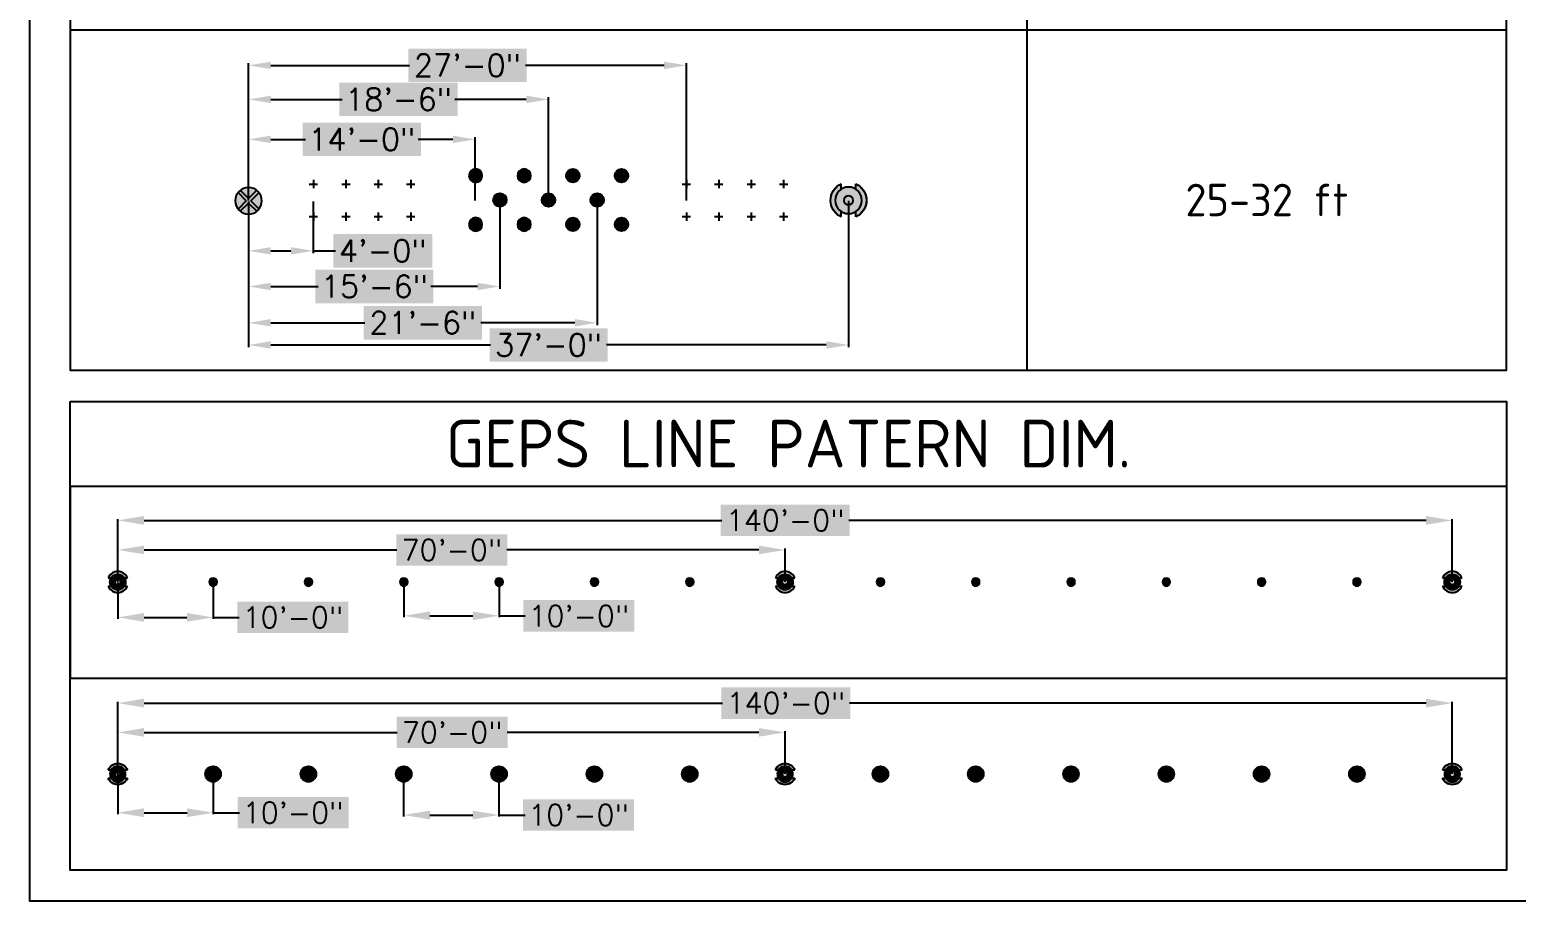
# Paper-space layout 'INFO_SHEET_FOR_STANDARDS' of a CAD drawing. Header units: feet, sheet in inches. Extents: x 0 to 10.7, y 0 to 8.2.
# Drawn here: x 0.002 to 3.768, y 0 to 2.207 of the extents above; entities that cross this region are included whole.
import ezdxf

# ---------------------------------------------------------------- set-up
doc = ezdxf.new("R2010")
doc.units = ezdxf.units.FT
doc.header["$MEASUREMENT"] = 0
for name, color, linetype in [('Dim 1', 5, 'Continuous'), ('Product (Colored)', 250, 'Continuous'), ('Product (Red Only)', 1, 'Continuous')]:
    doc.layers.add(name, color=color, linetype=linetype)
doc.styles.add('ISO3098B', font='ISO3098B.SHX', dxfattribs={"height": 2})
doc.styles.add('Roman', font='romans')
doc.dimstyles.new('new style', dxfattribs={"dimscale": 2.75, "dimtxt": 0.5, "dimasz": 0.5, "dimexe": 0.05, "dimexo": 0.01, "dimgap": 0.05, "dimtad": 0, "dimdec": 0, "dimlfac": 12, "dimzin": 9, "dimdsep": 46, "dimlunit": 3, "dimtxsty": 'Roman', "dimcen": 0.09, "dimclrd": 5, "dimclre": 5, "dimclrt": 5, "dimadec": 0, "dimazin": 0, "dimtfac": 1, "dimtdec": 0, "dimtofl": 0, "dimtmove": 0, "dimatfit": 3, "dimfxl": 2.55, "dimtfill": 2, "dimtfillclr": 7, "dimtolj": 1, "dimtzin": 0, "dimlwd": -1, "dimlwe": -1, "dimarcsym": 0})

# ---------------------------------------------------------------- blocks, each defined once
blk = doc.blocks.new('12m GEPS')
at = {"layer": 'Product (Red Only)', "true_color": 0x000000}
h = blk.add_hatch(color=18, dxfattribs=at)
h.dxf.hatch_style = 1
h.paths.add_polyline_path([(-0.088, 0, 1), (0.088, 0, 1)])
h.paths.add_polyline_path([(0.135, 0.31), (0.135, 0.257), (0.135, 0.21, -0.255267), (0.25, 0, -0.255267), (0.135, -0.21), (0.135, -0.31, 0.654654)])
h.paths.add_polyline_path([(-0.135, 0.31, 0.654654), (-0.135, -0.31), (-0.135, -0.257), (-0.135, -0.21, -0.255267), (-0.25, 0, -0.255267), (-0.135, 0.21)])
at = {"layer": 'Product (Red Only)', "true_color": 0xf8991e}
h = blk.add_hatch(color=30, dxfattribs=at)
h.dxf.hatch_style = 1
edge = h.paths.add_edge_path()
edge.add_arc((0, 0), 0.0878, 0, 360)
edge = h.paths.add_edge_path()
edge.add_arc((0, 0), 0.25, 0, 180)
edge.add_arc((0, 0), 0.25, 180, 360)
at = {"layer": 'Product (Red Only)', "color": 18, "true_color": 0x000000}
for p, q in [((-0.135, 0.31), (-0.135, 0.21)), ((0.135, 0.31), (0.135, 0.257)), ((0.135, 0.31), (0.135, 0.21)), ((-0.135, -0.21), (-0.135, -0.31)), ((-0.135, -0.257), (-0.135, -0.31)), ((0.135, -0.21), (0.135, -0.31)), ((0.135, -0.257), (0.135, -0.31))]:
    blk.add_line(p, q, dxfattribs=at)
for radius in [0.25, 0.0878]:
    blk.add_circle((0, 0), radius, dxfattribs=at)
for start, end in [(113.5782, 246.4218), (121.3323, 238.6677), (293.5782, 66.4218), (301.3323, 58.6677)]:
    blk.add_arc((0, 0), 0.338, start, end, dxfattribs=at)
blk = doc.blocks.new('40 FOOT GEPS')
at = {"layer": 'Product (Red Only)', "color": 18, "true_color": 0x000000}
blk.add_circle((0, 0), 0.25, dxfattribs=at)
blk.add_blockref('12m GEPS', (0, 0), dxfattribs=at)
blk = doc.blocks.new('Purple BSTR')
at = {"layer": 'Product (Colored)', "transparency": 33554687}
h = blk.add_hatch(color=200, dxfattribs=at)
h.dxf.hatch_style = 1
edge = h.paths.add_edge_path()
edge.add_arc((0, 0), 0.025, 0, 360)
at = {"layer": 'Product (Colored)', "color": 200}
for p, q in [((-0.025, 0), (-0.077, 0)), ((0.025, 0), (-0.025, 0)), ((0, 0.077), (0, 0.025)), ((0, 0.025), (0, -0.025)), ((0.077, 0), (0.025, 0)), ((0, -0.025), (0, -0.077))]:
    blk.add_line(p, q, dxfattribs=at)
blk = doc.blocks.new('BSTR Single')
at = {"transparency": 33554687}
h = blk.add_hatch(color=256, dxfattribs=at)
h.dxf.hatch_style = 1
edge = h.paths.add_edge_path()
edge.add_arc((0, 0), 0.025, 0, 360)
for p, q in [((-0.025, 0), (-0.077, 0)), ((0, 0.077), (0, 0.025)), ((0.077, 0), (0.025, 0)), ((0, -0.025), (0, -0.077))]:
    blk.add_line(p, q)
blk.add_blockref('Purple BSTR', (0, 0))
blk = doc.blocks.new('1.5m GEPS')
at = {"layer": 'Product (Red Only)'}
h = blk.add_hatch(color=1, dxfattribs=at)
h.dxf.hatch_style = 1
h.paths.add_polyline_path([(-0.125, 0, 1), (0.125, 0, 1)])
at = {"layer": 'Product (Red Only)', "color": 18, "true_color": 0x000000}
blk.add_circle((0, 0), 0.125, dxfattribs=at)
blk = doc.blocks.new('3 m GEPS')
at = {"layer": 'Product (Red Only)', "true_color": 0xa1e7fc}
h = blk.add_hatch(color=141, dxfattribs=at)
h.dxf.hatch_style = 1
edge = h.paths.add_edge_path(flags=16)
edge.add_arc((0, 0), 0.0458, 0, 360)
edge = h.paths.add_edge_path()
edge.add_arc((0, 0), 0.125, 180, 360)
edge.add_arc((0, 0), 0.125, 0, 180)
at = {"layer": 'Product (Red Only)', "true_color": 0x000000}
h = blk.add_hatch(color=18, dxfattribs=at)
h.dxf.hatch_style = 1
edge = h.paths.add_edge_path()
edge.add_arc((0, 0), 0.0458, 0, 360)
at = {"layer": 'Product (Red Only)', "color": 18, "true_color": 0x000000}
for radius in [0.125, 0.0456]:
    blk.add_circle((0, 0), radius, dxfattribs=at)
blk = doc.blocks.new('20 FOOT GEPS')
at = {"layer": 'Product (Red Only)'}
h = blk.add_hatch(color=3, dxfattribs=at)
h.dxf.hatch_style = 1
h.paths.add_polyline_path([(0.506, 0.645, 0.345381), (-0.506, 0.645), (0, 0.139)])
h.paths.add_polyline_path([(0.645, 0.506), (0.139, 0), (0.645, -0.506, 0.167827), (0.82, 0, 0.167827)])
h.paths.add_polyline_path([(0, -0.139), (-0.506, -0.645, 0.345381), (0.506, -0.645)])
h.paths.add_polyline_path([(-0.645, 0.506, 0.167827), (-0.82, 0, 0.167827), (-0.645, -0.506), (-0.139, 0)])
at = {"layer": 'Product (Red Only)', "true_color": 0x000000}
h = blk.add_hatch(color=18, dxfattribs=at)
h.dxf.hatch_style = 1
h.paths.add_polyline_path([(0.645, 0.506, 0.060218), (0.506, 0.645), (0, 0.139), (-0.506, 0.645, 0.060218), (-0.645, 0.506), (-0.139, 0), (-0.645, -0.506, 0.060218), (-0.506, -0.645), (0, -0.139), (0.506, -0.645, 0.060218), (0.645, -0.506), (0.139, 0)])
at = {"layer": 'Product (Red Only)', "color": 18, "true_color": 0x000000}
for p, q in [((-0.139, 0), (-0.65, 0.51)), ((0, 0.139), (-0.51, 0.65)), ((0, 0.139), (0.51, 0.65)), ((0.139, 0), (0.65, 0.51)), ((0.139, 0), (0.65, -0.51)), ((-0.139, 0), (-0.65, -0.51)), ((0, -0.139), (-0.51, -0.65)), ((0, -0.139), (0.51, -0.65))]:
    blk.add_line(p, q, dxfattribs=at)
blk.add_circle((0, 0), 0.82, dxfattribs=at)
blk = doc.blocks.new('*D279')
at = {"layer": 'Defpoints', "color": 0, "linetype": 'Continuous', "lineweight": 25, "transparency": 16777216}
for p in [(466.448, -337.606), (470.434, -337.606), (470.434, -340.679)]:
    blk.add_point(p, dxfattribs=at)
at = {"layer": 'Dim 1', "color": 5, "transparency": 16777216}
for p, q in [((466.448, -337.634), (466.448, -340.817)), ((470.434, -337.634), (470.434, -340.817)), ((467.823, -340.679), (469.059, -340.679)), ((470.434, -340.679), (471.809, -340.679))]:
    blk.add_line(p, q, dxfattribs=at)
at = {"layer": 'Dim 1', "color": 5, "linetype": 'Continuous', "lineweight": 25, "transparency": 16777216}
for points in [[(467.823, -340.45), (467.823, -340.908), (466.448, -340.679)], [(469.059, -340.45), (469.059, -340.908), (470.434, -340.679)]]:
    blk.add_solid(points, dxfattribs=at)
at = {"layer": 'Dim 1', "color": 5, "linetype": 'Continuous', "lineweight": 25, "transparency": 16777216, "insert": (474.73, -340.679), "char_height": 1.375, "attachment_point": 5, "style": 'Roman', "bg_fill": 1, "box_fill_scale": 1.25, "bg_fill_color": 7, "bg_fill_true_color": 16777215, "bg_fill_transparency": 0}
blk.add_mtext('\\A1;4\'-0"', dxfattribs=at)
blk = doc.blocks.new('*D280')
at = {"layer": 'Defpoints', "color": 0, "linetype": 'Continuous', "lineweight": 25, "transparency": 16777216}
for p in [(480.429, -333.808), (466.448, -337.606), (480.429, -337.606)]:
    blk.add_point(p, dxfattribs=at)
at = {"layer": 'Dim 1', "color": 5, "transparency": 16777216}
for p, q in [((466.448, -337.579), (466.448, -333.67)), ((480.429, -337.579), (480.429, -333.67)), ((467.823, -333.808), (469.962, -333.808)), ((479.054, -333.808), (476.915, -333.808))]:
    blk.add_line(p, q, dxfattribs=at)
at = {"layer": 'Dim 1', "color": 5, "linetype": 'Continuous', "lineweight": 25, "transparency": 16777216}
for points in [[(467.823, -333.578), (467.823, -334.037), (466.448, -333.808)], [(479.054, -333.578), (479.054, -334.037), (480.429, -333.808)]]:
    blk.add_solid(points, dxfattribs=at)
at = {"layer": 'Dim 1', "color": 5, "linetype": 'Continuous', "lineweight": 25, "transparency": 16777216, "insert": (473.438, -333.808), "char_height": 1.375, "attachment_point": 5, "style": 'Roman', "bg_fill": 1, "box_fill_scale": 1.25, "bg_fill_color": 7, "bg_fill_true_color": 16777215, "bg_fill_transparency": 0}
blk.add_mtext('\\A1;14\'-0"', dxfattribs=at)
blk = doc.blocks.new('*D281')
at = {"layer": 'Defpoints', "color": 0, "linetype": 'Continuous', "lineweight": 25, "transparency": 16777216}
for p in [(466.448, -337.606), (481.951, -337.548), (481.951, -342.875)]:
    blk.add_point(p, dxfattribs=at)
at = {"layer": 'Dim 1', "color": 5, "transparency": 16777216}
for p, q in [((466.448, -337.634), (466.448, -343.013)), ((481.951, -337.576), (481.951, -343.013)), ((467.823, -342.875), (470.735, -342.875)), ((480.576, -342.875), (477.689, -342.875))]:
    blk.add_line(p, q, dxfattribs=at)
at = {"layer": 'Dim 1', "color": 5, "linetype": 'Continuous', "lineweight": 25, "transparency": 16777216}
for points in [[(467.823, -342.646), (467.823, -343.105), (466.448, -342.875)], [(480.576, -342.646), (480.576, -343.105), (481.951, -342.875)]]:
    blk.add_solid(points, dxfattribs=at)
at = {"layer": 'Dim 1', "color": 5, "linetype": 'Continuous', "lineweight": 25, "transparency": 16777216, "insert": (474.212, -342.875), "char_height": 1.375, "attachment_point": 5, "style": 'Roman', "bg_fill": 1, "box_fill_scale": 1.25, "bg_fill_color": 7, "bg_fill_true_color": 16777215, "bg_fill_transparency": 0}
blk.add_mtext('\\A1;15\'-6"', dxfattribs=at)
blk = doc.blocks.new('*D282')
at = {"layer": 'Defpoints', "color": 0, "linetype": 'Continuous', "lineweight": 25, "transparency": 16777216}
for p in [(484.951, -331.345), (466.451, -337.594), (484.951, -337.548)]:
    blk.add_point(p, dxfattribs=at)
at = {"layer": 'Dim 1', "color": 5, "transparency": 16777216}
for p, q in [((466.451, -337.566), (466.451, -331.207)), ((467.826, -331.345), (472.224, -331.345)), ((483.576, -331.345), (479.177, -331.345)), ((484.951, -337.521), (484.951, -331.207))]:
    blk.add_line(p, q, dxfattribs=at)
at = {"layer": 'Dim 1', "color": 5, "linetype": 'Continuous', "lineweight": 25, "transparency": 16777216}
for points in [[(467.826, -331.116), (467.826, -331.574), (466.451, -331.345)], [(483.576, -331.116), (483.576, -331.574), (484.951, -331.345)]]:
    blk.add_solid(points, dxfattribs=at)
at = {"layer": 'Dim 1', "color": 5, "linetype": 'Continuous', "lineweight": 25, "transparency": 16777216, "insert": (475.701, -331.345), "char_height": 1.375, "attachment_point": 5, "style": 'Roman', "bg_fill": 1, "box_fill_scale": 1.25, "bg_fill_color": 7, "bg_fill_true_color": 16777215, "bg_fill_transparency": 0}
blk.add_mtext('\\A1;18\'-6"', dxfattribs=at)
blk = doc.blocks.new('*D283')
at = {"layer": 'Defpoints', "color": 0, "linetype": 'Continuous', "lineweight": 25, "transparency": 16777216}
for p in [(466.448, -337.606), (487.951, -337.548), (487.951, -345.114)]:
    blk.add_point(p, dxfattribs=at)
at = {"layer": 'Dim 1', "color": 5, "transparency": 16777216}
for p, q in [((466.448, -337.634), (466.448, -345.251)), ((487.951, -337.576), (487.951, -345.251)), ((467.823, -345.114), (473.624, -345.114)), ((486.576, -345.114), (480.774, -345.114))]:
    blk.add_line(p, q, dxfattribs=at)
at = {"layer": 'Dim 1', "color": 5, "linetype": 'Continuous', "lineweight": 25, "transparency": 16777216}
for points in [[(467.823, -344.885), (467.823, -345.343), (466.448, -345.114)], [(486.576, -344.885), (486.576, -345.343), (487.951, -345.114)]]:
    blk.add_solid(points, dxfattribs=at)
at = {"layer": 'Dim 1', "color": 5, "linetype": 'Continuous', "lineweight": 25, "transparency": 16777216, "insert": (477.199, -345.114), "char_height": 1.375, "attachment_point": 5, "style": 'Roman', "bg_fill": 1, "box_fill_scale": 1.25, "bg_fill_color": 7, "bg_fill_true_color": 16777215, "bg_fill_transparency": 0}
blk.add_mtext('\\A1;21\'-6"', dxfattribs=at)
blk = doc.blocks.new('*D284')
at = {"layer": 'Defpoints', "color": 0, "linetype": 'Continuous', "lineweight": 25, "transparency": 16777216}
for p in [(493.453, -329.247), (466.448, -337.606), (493.453, -337.606)]:
    blk.add_point(p, dxfattribs=at)
at = {"layer": 'Dim 1', "color": 5, "transparency": 16777216}
for p, q in [((466.448, -337.579), (466.448, -329.109)), ((493.453, -337.579), (493.453, -329.109)), ((467.823, -329.247), (476.376, -329.247)), ((492.078, -329.247), (483.526, -329.247))]:
    blk.add_line(p, q, dxfattribs=at)
at = {"layer": 'Dim 1', "color": 5, "linetype": 'Continuous', "lineweight": 25, "transparency": 16777216}
for points in [[(467.823, -329.018), (467.823, -329.476), (466.448, -329.247)], [(492.078, -329.018), (492.078, -329.476), (493.453, -329.247)]]:
    blk.add_solid(points, dxfattribs=at)
at = {"layer": 'Dim 1', "color": 5, "linetype": 'Continuous', "lineweight": 25, "transparency": 16777216, "insert": (479.951, -329.247), "char_height": 1.375, "attachment_point": 5, "style": 'Roman', "bg_fill": 1, "box_fill_scale": 1.25, "bg_fill_color": 7, "bg_fill_true_color": 16777215, "bg_fill_transparency": 0}
blk.add_mtext('\\A1;27\'-0"', dxfattribs=at)
blk = doc.blocks.new('*D285')
at = {"layer": 'Defpoints', "color": 0, "linetype": 'Continuous', "lineweight": 25, "transparency": 16777216}
for p in [(466.448, -337.606), (503.451, -337.566), (503.451, -346.482)]:
    blk.add_point(p, dxfattribs=at)
at = {"layer": 'Dim 1', "color": 5, "transparency": 16777216}
for p, q in [((466.448, -337.634), (466.448, -346.62)), ((503.451, -337.594), (503.451, -346.62)), ((467.823, -346.482), (481.381, -346.482)), ((502.076, -346.482), (488.531, -346.482))]:
    blk.add_line(p, q, dxfattribs=at)
at = {"layer": 'Dim 1', "color": 5, "linetype": 'Continuous', "lineweight": 25, "transparency": 16777216}
for points in [[(467.823, -346.253), (467.823, -346.711), (466.448, -346.482)], [(502.076, -346.253), (502.076, -346.711), (503.451, -346.482)]]:
    blk.add_solid(points, dxfattribs=at)
at = {"layer": 'Dim 1', "color": 5, "linetype": 'Continuous', "lineweight": 25, "transparency": 16777216, "insert": (484.956, -346.482), "char_height": 1.375, "attachment_point": 5, "style": 'Roman', "bg_fill": 1, "box_fill_scale": 1.25, "bg_fill_color": 7, "bg_fill_true_color": 16777215, "bg_fill_transparency": 0}
blk.add_mtext('\\A1;37\'-0"', dxfattribs=at)
blk = doc.blocks.new('*U304')
at = {"layer": 'Product (Red Only)', "color": 18, "true_color": 0x000000, "xscale": 3.280799999999999, "yscale": 3.280799999999999, "zscale": 3.280799999999999, "rotation": 89.99999999999801}
blk.add_blockref('40 FOOT GEPS', (0, 0), dxfattribs=at)
blk = doc.blocks.new('*U305')
at = {"color": 0, "linetype": 'ByBlock', "lineweight": -2, "transparency": 16777216}
for p in [(231.76, -418.7), (301.76, -418.7), (371.76, -418.7)]:
    blk.add_blockref('*U304', p, dxfattribs=at)
blk = doc.blocks.new('*U302')
at = {"layer": 'Product (Red Only)', "color": 18, "true_color": 0x000000, "xscale": 3.280799999999999, "yscale": 3.280799999999999, "zscale": 3.280799999999999, "rotation": 89.99999999999801}
blk.add_blockref('40 FOOT GEPS', (0, 0), dxfattribs=at)
blk = doc.blocks.new('*U303')
at = {"color": 0, "linetype": 'ByBlock', "lineweight": -2, "transparency": 16777216}
for p in [(231.76, -418.7), (301.76, -418.7), (371.76, -418.7)]:
    blk.add_blockref('*U302', p, dxfattribs=at)
blk = doc.blocks.new('*D307')
at = {"layer": 'Defpoints', "color": 0, "linetype": 'Continuous', "lineweight": 25, "transparency": 16777216}
for p in [(-149.56, 52.19), (-139.56, 52.19), (-139.56, 48.49)]:
    blk.add_point(p, dxfattribs=at)
at = {"layer": 'Dim 1', "color": 5, "transparency": 16777216}
for p, q in [((-149.56, 52.16), (-149.56, 48.35)), ((-139.56, 52.16), (-139.56, 48.35)), ((-146.81, 48.49), (-142.31, 48.49)), ((-139.56, 48.49), (-136.81, 48.49))]:
    blk.add_line(p, q, dxfattribs=at)
at = {"layer": 'Dim 1', "color": 5, "linetype": 'Continuous', "lineweight": 25, "transparency": 16777216}
for points in [[(-146.81, 48.95), (-146.81, 48.03), (-149.56, 48.49)], [(-142.31, 48.95), (-142.31, 48.03), (-139.56, 48.49)]]:
    blk.add_solid(points, dxfattribs=at)
at = {"layer": 'Dim 1', "color": 5, "linetype": 'Continuous', "lineweight": 25, "transparency": 16777216, "insert": (-131.19, 48.49), "char_height": 2.2, "attachment_point": 5, "style": 'Roman', "bg_fill": 1, "box_fill_scale": 1.25, "bg_fill_color": 7, "bg_fill_true_color": 16777215, "bg_fill_transparency": 0}
blk.add_mtext('\\A1;10\'-0"', dxfattribs=at)
blk = doc.blocks.new('*D308')
at = {"layer": 'Defpoints', "color": 0, "linetype": 'Continuous', "lineweight": 25, "transparency": 16777216}
for p in [(-119.56, 52.19), (-109.56, 52.19), (-109.56, 48.65)]:
    blk.add_point(p, dxfattribs=at)
at = {"layer": 'Dim 1', "color": 5, "transparency": 16777216}
for p, q in [((-119.56, 52.16), (-119.56, 48.52)), ((-109.56, 52.16), (-109.56, 48.52)), ((-116.81, 48.65), (-112.31, 48.65)), ((-109.56, 48.65), (-106.81, 48.65))]:
    blk.add_line(p, q, dxfattribs=at)
at = {"layer": 'Dim 1', "color": 5, "linetype": 'Continuous', "lineweight": 25, "transparency": 16777216}
for points in [[(-116.81, 49.11), (-116.81, 48.2), (-119.56, 48.65)], [(-112.31, 49.11), (-112.31, 48.2), (-109.56, 48.65)]]:
    blk.add_solid(points, dxfattribs=at)
at = {"layer": 'Dim 1', "color": 5, "linetype": 'Continuous', "lineweight": 25, "transparency": 16777216, "insert": (-101.19, 48.65), "char_height": 2.2, "attachment_point": 5, "style": 'Roman', "bg_fill": 1, "box_fill_scale": 1.25, "bg_fill_color": 7, "bg_fill_true_color": 16777215, "bg_fill_transparency": 0}
blk.add_mtext('\\A1;10\'-0"', dxfattribs=at)
blk = doc.blocks.new('*D310')
at = {"layer": 'Defpoints', "color": 0, "linetype": 'Continuous', "lineweight": 25, "transparency": 16777216}
for p in [(-79.56, 55.56), (-149.56, 52.19), (-79.56, 52.19)]:
    blk.add_point(p, dxfattribs=at)
at = {"layer": 'Dim 1', "color": 5, "transparency": 16777216}
for p, q in [((-149.56, 52.22), (-149.56, 55.7)), ((-146.81, 55.56), (-120.28, 55.56)), ((-82.31, 55.56), (-108.73, 55.56)), ((-79.56, 52.22), (-79.56, 55.7))]:
    blk.add_line(p, q, dxfattribs=at)
at = {"layer": 'Dim 1', "color": 5, "linetype": 'Continuous', "lineweight": 25, "transparency": 16777216}
for points in [[(-146.81, 56.02), (-146.81, 55.11), (-149.56, 55.56)], [(-82.31, 56.02), (-82.31, 55.11), (-79.56, 55.56)]]:
    blk.add_solid(points, dxfattribs=at)
at = {"layer": 'Dim 1', "color": 5, "linetype": 'Continuous', "lineweight": 25, "transparency": 16777216, "insert": (-114.51, 55.56), "char_height": 2.2, "attachment_point": 5, "style": 'Roman', "bg_fill": 1, "box_fill_scale": 1.25, "bg_fill_color": 7, "bg_fill_true_color": 16777215, "bg_fill_transparency": 0}
blk.add_mtext('\\A1;70\'-0"', dxfattribs=at)
blk = doc.blocks.new('*D309')
at = {"layer": 'Defpoints', "color": 0, "linetype": 'Continuous', "lineweight": 25, "transparency": 16777216}
for p in [(-9.56, 58.66), (-149.56, 52.19), (-9.56, 52.19)]:
    blk.add_point(p, dxfattribs=at)
at = {"layer": 'Dim 1', "color": 5, "transparency": 16777216}
for p, q in [((-149.56, 52.22), (-149.56, 58.8)), ((-146.81, 58.66), (-86.2, 58.66)), ((-12.31, 58.66), (-72.87, 58.66)), ((-9.56, 52.22), (-9.56, 58.8))]:
    blk.add_line(p, q, dxfattribs=at)
at = {"layer": 'Dim 1', "color": 5, "linetype": 'Continuous', "lineweight": 25, "transparency": 16777216}
for points in [[(-146.81, 59.12), (-146.81, 58.2), (-149.56, 58.66)], [(-12.31, 59.12), (-12.31, 58.2), (-9.56, 58.66)]]:
    blk.add_solid(points, dxfattribs=at)
at = {"layer": 'Dim 1', "color": 5, "linetype": 'Continuous', "lineweight": 25, "transparency": 16777216, "insert": (-79.54, 58.66), "char_height": 2.2, "attachment_point": 5, "style": 'Roman', "bg_fill": 1, "box_fill_scale": 1.25, "bg_fill_color": 7, "bg_fill_true_color": 16777215, "bg_fill_transparency": 0}
blk.add_mtext('\\A1;140\'-0"', dxfattribs=at)
blk = doc.blocks.new('*D313')
at = {"layer": 'Defpoints', "color": 0, "linetype": 'Continuous', "lineweight": 25, "transparency": 16777216}
for p in [(-149.56, 32.07), (-139.54, 32.07), (-139.54, 28.01)]:
    blk.add_point(p, dxfattribs=at)
at = {"layer": 'Dim 1', "color": 5, "transparency": 16777216}
for p, q in [((-149.56, 32.04), (-149.56, 27.87)), ((-139.54, 32.04), (-139.54, 27.87)), ((-146.81, 28.01), (-142.29, 28.01)), ((-139.54, 28.01), (-136.79, 28.01))]:
    blk.add_line(p, q, dxfattribs=at)
at = {"layer": 'Dim 1', "color": 5, "linetype": 'Continuous', "lineweight": 25, "transparency": 16777216}
for points in [[(-146.81, 28.47), (-146.81, 27.55), (-149.56, 28.01)], [(-142.29, 28.47), (-142.29, 27.55), (-139.54, 28.01)]]:
    blk.add_solid(points, dxfattribs=at)
at = {"layer": 'Dim 1', "color": 5, "linetype": 'Continuous', "lineweight": 25, "transparency": 16777216, "insert": (-131.17, 28.01), "char_height": 2.2, "attachment_point": 5, "style": 'Roman', "bg_fill": 1, "box_fill_scale": 1.25, "bg_fill_color": 7, "bg_fill_true_color": 16777215, "bg_fill_transparency": 0}
blk.add_mtext('\\A1;10\'-0"', dxfattribs=at)
blk = doc.blocks.new('*D306')
at = {"layer": 'Defpoints', "color": 0, "linetype": 'Continuous', "lineweight": 25, "transparency": 16777216}
for p in [(-119.57, 32.08), (-109.58, 32.08), (-109.58, 27.77)]:
    blk.add_point(p, dxfattribs=at)
at = {"layer": 'Dim 1', "color": 5, "transparency": 16777216}
for p, q in [((-119.57, 32.05), (-119.57, 27.63)), ((-109.58, 32.05), (-109.58, 27.63)), ((-116.82, 27.77), (-112.33, 27.77)), ((-109.58, 27.77), (-106.83, 27.77))]:
    blk.add_line(p, q, dxfattribs=at)
at = {"layer": 'Dim 1', "color": 5, "linetype": 'Continuous', "lineweight": 25, "transparency": 16777216}
for points in [[(-116.82, 28.23), (-116.82, 27.31), (-119.57, 27.77)], [(-112.33, 28.23), (-112.33, 27.31), (-109.58, 27.77)]]:
    blk.add_solid(points, dxfattribs=at)
at = {"layer": 'Dim 1', "color": 5, "linetype": 'Continuous', "lineweight": 25, "transparency": 16777216, "insert": (-101.22, 27.77), "char_height": 2.2, "attachment_point": 5, "style": 'Roman', "bg_fill": 1, "box_fill_scale": 1.25, "bg_fill_color": 7, "bg_fill_true_color": 16777215, "bg_fill_transparency": 0}
blk.add_mtext('\\A1;10\'-0"', dxfattribs=at)
blk = doc.blocks.new('*D311')
at = {"layer": 'Defpoints', "color": 0, "linetype": 'Continuous', "lineweight": 25, "transparency": 16777216}
for p in [(-79.56, 36.43), (-149.56, 32.07), (-79.56, 32.07)]:
    blk.add_point(p, dxfattribs=at)
at = {"layer": 'Dim 1', "color": 5, "transparency": 16777216}
for p, q in [((-149.56, 32.09), (-149.56, 36.57)), ((-146.81, 36.43), (-120.25, 36.43)), ((-82.31, 36.43), (-108.7, 36.43)), ((-79.56, 32.09), (-79.56, 36.57))]:
    blk.add_line(p, q, dxfattribs=at)
at = {"layer": 'Dim 1', "color": 5, "linetype": 'Continuous', "lineweight": 25, "transparency": 16777216}
for points in [[(-146.81, 36.89), (-146.81, 35.98), (-149.56, 36.43)], [(-82.31, 36.89), (-82.31, 35.98), (-79.56, 36.43)]]:
    blk.add_solid(points, dxfattribs=at)
at = {"layer": 'Dim 1', "color": 5, "linetype": 'Continuous', "lineweight": 25, "transparency": 16777216, "insert": (-114.48, 36.43), "char_height": 2.2, "attachment_point": 5, "style": 'Roman', "bg_fill": 1, "box_fill_scale": 1.25, "bg_fill_color": 7, "bg_fill_true_color": 16777215, "bg_fill_transparency": 0}
blk.add_mtext('\\A1;70\'-0"', dxfattribs=at)
blk = doc.blocks.new('*D312')
at = {"layer": 'Defpoints', "color": 0, "linetype": 'Continuous', "lineweight": 25, "transparency": 16777216}
for p in [(-9.56, 39.5), (-149.56, 32.07), (-9.56, 32.07)]:
    blk.add_point(p, dxfattribs=at)
at = {"layer": 'Dim 1', "color": 5, "transparency": 16777216}
for p, q in [((-149.56, 32.09), (-149.56, 39.63)), ((-146.81, 39.5), (-86.13, 39.5)), ((-12.31, 39.5), (-72.8, 39.5)), ((-9.56, 32.09), (-9.56, 39.63))]:
    blk.add_line(p, q, dxfattribs=at)
at = {"layer": 'Dim 1', "color": 5, "linetype": 'Continuous', "lineweight": 25, "transparency": 16777216}
for points in [[(-146.81, 39.96), (-146.81, 39.04), (-149.56, 39.5)], [(-12.31, 39.96), (-12.31, 39.04), (-9.56, 39.5)]]:
    blk.add_solid(points, dxfattribs=at)
at = {"layer": 'Dim 1', "color": 5, "linetype": 'Continuous', "lineweight": 25, "transparency": 16777216, "insert": (-79.47, 39.5), "char_height": 2.2, "attachment_point": 5, "style": 'Roman', "bg_fill": 1, "box_fill_scale": 1.25, "bg_fill_color": 7, "bg_fill_true_color": 16777215, "bg_fill_transparency": 0}
blk.add_mtext('\\A1;140\'-0"', dxfattribs=at)
blk = doc.blocks.new('GEPSDIAMOND')
at = {"color": 18, "linetype": 'Continuous', "lineweight": 25, "true_color": 0x000000}
blk.add_line((-56.477, -59.496), (32.119, -59.496), dxfattribs=at)
for points in [[(-56.477, 3.478), (-56.477, -80.486), (32.119, -80.486), (32.119, 3.478), (2.538, 3.478), (2.538, 3.478)], [(2.538, 3.478), (2.538, -59.496), (2.538, -80.486)]]:
    blk.add_lwpolyline(points, dxfattribs=at)
at = {"color": 18, "true_color": 0x000000, "yscale": 3.333333333333485, "zscale": 3.333333333333485}
for name, p, xscale in [('1.5m GEPS', (-31.469, -68.491), -3.333333333333485), ('1.5m GEPS', (-28.469, -68.491), -3.333333333333485), ('1.5m GEPS', (-25.469, -68.491), 3.333333333333485), ('1.5m GEPS', (-22.469, -68.491), 3.333333333333485), ('3 m GEPS', (-29.969, -69.991), 3.333333333333485), ('3 m GEPS', (-26.969, -69.991), 3.333333333333485), ('3 m GEPS', (-23.969, -69.991), 3.333333333333485), ('1.5m GEPS', (-31.469, -71.491), -3.333333333333485), ('1.5m GEPS', (-28.469, -71.491), -3.333333333333485), ('1.5m GEPS', (-25.469, -71.491), 3.333333333333485), ('1.5m GEPS', (-22.469, -71.491), 3.333333333333485)]:
    blk.add_blockref(name, p, dxfattribs=dict(at, xscale=xscale))
at = {"layer": 'Product (Red Only)', "xscale": -3.333333999999923, "yscale": 3.333333999999923, "zscale": 3.333333999999923}
for p in [(-41.469, -69.01), (-39.469, -69.01), (-37.469, -69.01), (-35.469, -69.01), (-18.469, -69.01), (-16.469, -69.01), (-14.469, -69.01), (-12.469, -69.01), (-41.469, -71.01), (-39.469, -71.01), (-37.469, -71.01), (-35.469, -71.01), (-18.469, -71.01), (-16.469, -71.01), (-14.469, -71.01), (-12.469, -71.01)]:
    blk.add_blockref('BSTR Single', p, dxfattribs=at)
at = {"layer": 'Product (Red Only)', "color": 18, "true_color": 0x000000, "xscale": -1, "rotation": 180}
blk.add_blockref('20 FOOT GEPS', (-45.469, -70.037), dxfattribs=at)
at = {"layer": 'Product (Red Only)', "color": 18, "true_color": 0x000000, "xscale": -3.280799999999999, "yscale": 3.280799999999999, "zscale": 3.280799999999999, "rotation": 180}
blk.add_blockref('40 FOOT GEPS', (-8.469, -70.01), dxfattribs=at)
at = {"color": 18, "linetype": 'Continuous', "lineweight": 25, "true_color": 0x000000, "insert": (17.329, -69.987), "char_height": 2, "attachment_point": 5, "style": 'ISO3098B'}
blk.add_mtext_dynamic_manual_height_columns('\\pxqc;25-32 ft', width=29.58067, gutter_width=10, heights=[0], dxfattribs=at)
at = {"layer": 'Dim 1', "color": 18, "linetype": 'Continuous', "lineweight": 25, "true_color": 0x000000}
for base, p1, p2, picture, middle in [((-18.466, -61.69), (-45.472, -70.049), (-18.466, -70.049), '*D284', (-31.969, -61.69)), ((-26.969, -63.788), (-45.469, -70.037), (-26.969, -69.991), '*D282', (-36.219, -63.788)), ((-31.491, -66.251), (-45.472, -70.049), (-31.491, -70.049), '*D280', (-38.481, -66.251))]:
    dim = blk.add_linear_dim(base=base, p1=p1, p2=p2, dimstyle='new style', dxfattribs=at)
    dim.commit()
    dim.dimension.update_dxf_attribs({"geometry": picture, "text_midpoint": middle, "insert": (-511.92, 267.557)})
for base, p2, picture, middle in [((-29.969, -75.319), (-29.969, -69.991), '*D281', (-37.708, -75.319)), ((-23.969, -77.557), (-23.969, -69.991), '*D283', (-34.72, -77.557)), ((-8.469, -78.925), (-8.469, -70.01), '*D285', (-26.964, -78.925)), ((-41.485, -73.122), (-41.485, -70.049), '*D279', (-37.19, -73.122))]:
    dim = blk.add_linear_dim(base=base, p1=(-45.472, -70.049), p2=p2, dimstyle='new style', dxfattribs=at)
    dim.commit()
    dim.dimension.update_dxf_attribs({"geometry": picture, "text_midpoint": middle, "dimtype": 128, "insert": (-511.92, 267.557)})
blk = doc.blocks.new('GEPSLINE2025')
at = {"color": 18, "linetype": 'Continuous', "lineweight": 25, "true_color": 0x000000}
for p, q in [((-154.561, 62.253), (-3.858, 62.253)), ((-154.561, 62.253), (-154.561, 42.128)), ((-154.561, 42.128), (-3.858, 42.128))]:
    blk.add_line(p, q, dxfattribs=at)
blk.add_lwpolyline([(-154.561, 71.122), (-3.858, 71.122), (-3.858, 22.003), (-154.561, 22.003)], close=True, dxfattribs=at)
blk.add_blockref('*U305', (-381.32, 470.895), dxfattribs=at)
at = {"color": 18, "true_color": 0x000000, "xscale": -3.333333333333371, "yscale": 3.333333333333485, "zscale": 3.333333333333417, "rotation": 180}
for p in [(-139.561, 52.191), (-129.561, 52.191), (-119.561, 52.191), (-109.561, 52.191), (-99.561, 52.191), (-89.561, 52.191), (-69.561, 52.191), (-59.561, 52.191), (-49.561, 52.191), (-39.561, 52.191), (-29.561, 52.191), (-19.561, 52.191)]:
    blk.add_blockref('3 m GEPS', p, dxfattribs=at)
at = {"color": 18, "linetype": 'Continuous', "lineweight": 25, "true_color": 0x000000, "xscale": -1, "rotation": 180}
blk.add_blockref('*U303', (-381.32, -386.639), dxfattribs=at)
at = {"layer": 'Product (Red Only)', "color": 18, "true_color": 0x000000, "rotation": 89.99999999999349}
for p in [(-139.561, 32.066), (-129.561, 32.066), (-119.561, 32.066), (-109.561, 32.066), (-99.561, 32.066), (-89.561, 32.066), (-69.561, 32.066), (-59.561, 32.066), (-49.561, 32.066), (-39.561, 32.066), (-29.561, 32.066), (-19.561, 32.066)]:
    blk.add_blockref('20 FOOT GEPS', p, dxfattribs=at)
at = {"color": 18, "linetype": 'Continuous', "lineweight": 25, "true_color": 0x000000, "insert": (-79.209, 66.704), "char_height": 5, "attachment_point": 5, "style": 'ISO3098B'}
blk.add_mtext_dynamic_manual_height_columns('\\pxqc;GEPS LINE PATERN DIM.', width=150.70309, gutter_width=10, heights=[0], dxfattribs=at)
at = {"layer": 'Dim 1', "color": 18, "linetype": 'Continuous', "lineweight": 25, "true_color": 0x000000}
for base, p1, p2, picture, middle in [((-9.561, 58.658), (-149.561, 52.191), (-9.561, 52.191), '*D309', (-79.535, 58.658)), ((-79.561, 55.564), (-149.561, 52.191), (-79.561, 52.191), '*D310', (-114.508, 55.564)), ((-139.561, 48.491), (-149.561, 52.191), (-139.561, 52.191), '*D307', (-131.193, 48.491)), ((-109.561, 48.654), (-119.561, 52.191), (-109.561, 52.191), '*D308', (-101.193, 48.654)), ((-9.561, 39.497), (-149.561, 32.066), (-9.561, 32.066), '*D312', (-79.467, 39.497)), ((-79.561, 36.434), (-149.561, 32.066), (-79.561, 32.066), '*D311', (-114.476, 36.434)), ((-139.542, 28.007), (-149.561, 32.066), (-139.542, 32.066), '*D313', (-131.174, 28.007)), ((-109.585, 27.771), (-119.569, 32.078), (-109.585, 32.078), '*D306', (-101.217, 27.771))]:
    dim = blk.add_linear_dim(base=base, p1=p1, p2=p2, dimstyle='new style', override={"dimtxt": 0.8, "dimasz": 1, "dimgap": 0.1}, dxfattribs=at)
    dim.commit()
    dim.dimension.update_dxf_attribs({"geometry": picture, "text_midpoint": middle, "dimtype": 160})

psp = doc.layouts.new('INFO_SHEET_FOR_STANDARDS')

# ---------------------------------------------------------------- linework, layer by layer
at = {"color": 18, "linetype": 'Continuous', "lineweight": 25, "true_color": 0x000000}
psp.add_lwpolyline([(0.0017, 8.2024), (10.7019, 8.2024), (10.7019, 0.0001), (0.0017, 0.0001)], close=True, dxfattribs=at)

# ---------------------------------------------------------------- block references
for name, p, xscale, yscale, zscale in [('GEPSDIAMOND', (2.4243, 4.6513), 0.04108546356821463, 0.04108546356821463, 0.04108546356821463), ('GEPSLINE2025', (3.8372, -0.4523), 0.02415345354771916, 0.02415345354771916, 0.02415345354771916)]:
    psp.add_blockref(name, p, dxfattribs=dict(at, xscale=xscale, yscale=yscale, zscale=zscale))

doc.saveas('drawing.dxf')
